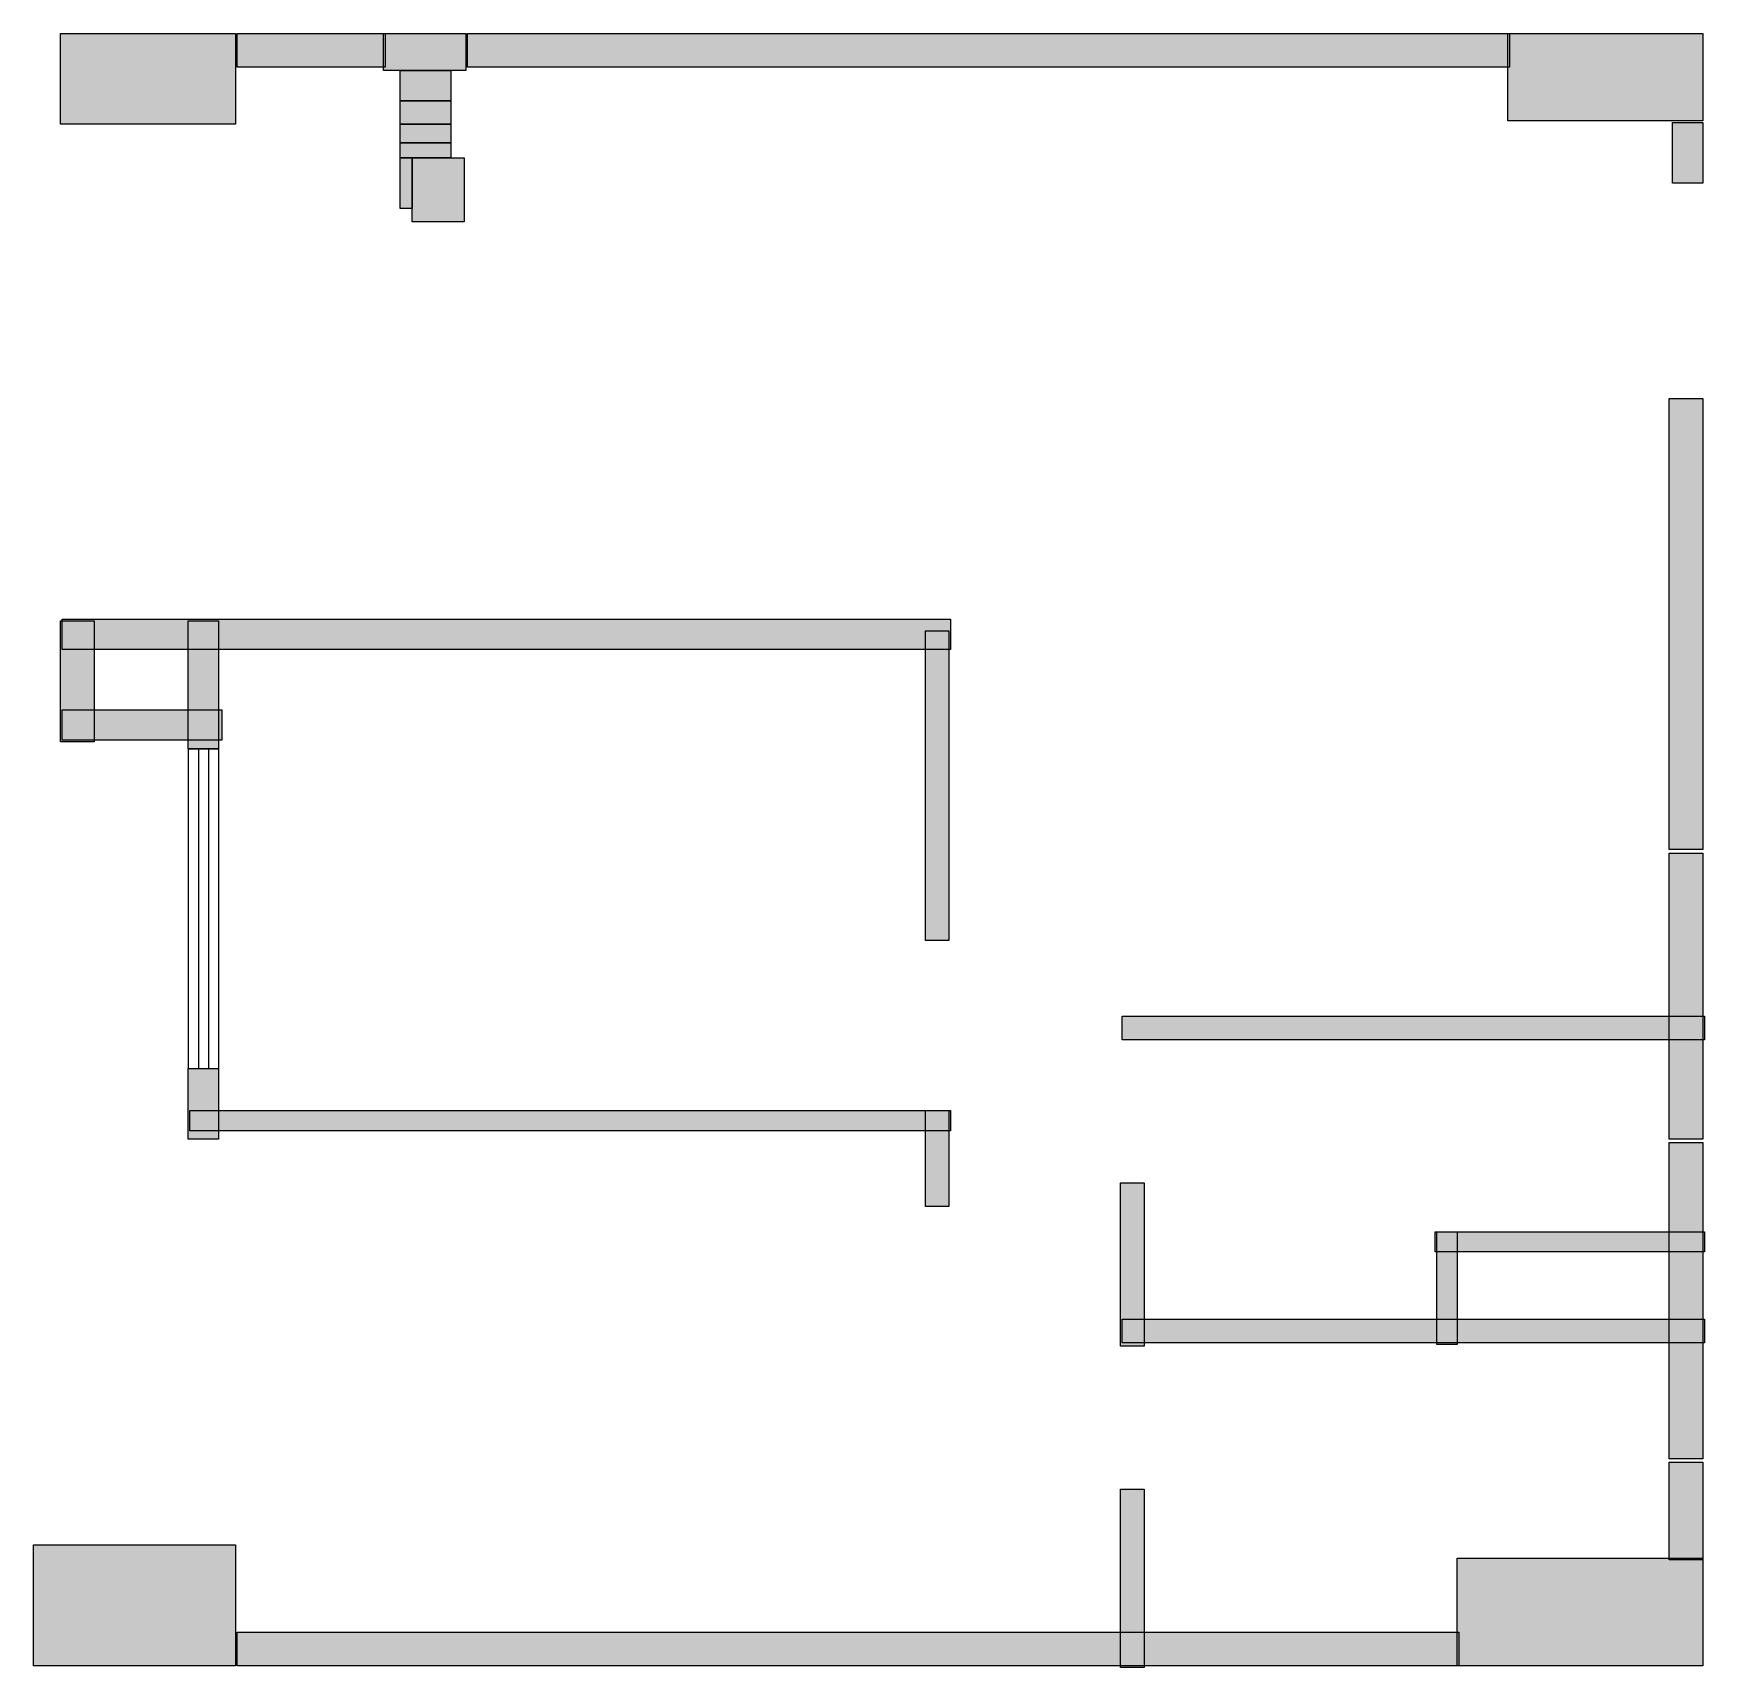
# Model space of a CAD drawing. Header units: centimetres. Extents: x 11 to 884, y 13 to 868.
import ezdxf

# ---------------------------------------------------------------- set-up
doc = ezdxf.new("R2010")
doc.units = ezdxf.units.CM
doc.layers.add('WALL', color=7, linetype='Continuous')
doc.layers.add('WINDOW', color=5, linetype='Continuous')

msp = doc.modelspace()

# ---------------------------------------------------------------- hatches: boundary and pattern name
at = {"layer": 'WALL'}
h = msp.add_hatch(color=256, dxfattribs=at)
h.dxf.hatch_style = 1
h.paths.add_polyline_path([(24.64, 867.68), (116.16, 867.68), (116.16, 820.16), (24.64, 820.16)])
h = msp.add_hatch(color=256, dxfattribs=at)
h.dxf.hatch_style = 1
h.paths.add_polyline_path([(117.04, 867.68), (194.48, 867.68), (194.48, 850.08), (117.04, 850.08)])
h = msp.add_hatch(color=256, dxfattribs=at)
h.dxf.hatch_style = 1
h.paths.add_polyline_path([(193.6, 867.68), (236.72, 867.68), (236.72, 848.32), (193.6, 848.32)])
h = msp.add_hatch(color=256, dxfattribs=at)
h.dxf.hatch_style = 1
h.paths.add_polyline_path([(237.6, 867.68), (782.32, 867.68), (782.32, 850.08), (237.6, 850.08)])
h = msp.add_hatch(color=256, dxfattribs=at)
h.dxf.hatch_style = 1
h.paths.add_polyline_path([(781.44, 867.68), (883.52, 867.68), (883.52, 821.92), (781.44, 821.92)])
h = msp.add_hatch(color=256, dxfattribs=at)
h.dxf.hatch_style = 1
h.paths.add_polyline_path([(202.4, 848.32), (228.8, 848.32), (228.8, 832.48), (202.4, 832.48)])
h = msp.add_hatch(color=256, dxfattribs=at)
h.dxf.hatch_style = 1
h.paths.add_polyline_path([(202.4, 832.48), (228.8, 832.48), (228.8, 820.16), (202.4, 820.16)])
h = msp.add_hatch(color=256, dxfattribs=at)
h.dxf.hatch_style = 1
h.paths.add_polyline_path([(202.4, 820.16), (228.8, 820.16), (228.8, 810.48), (202.4, 810.48)])
h = msp.add_hatch(color=256, dxfattribs=at)
h.dxf.hatch_style = 1
h.paths.add_polyline_path([(867.68, 821.04), (883.52, 821.04), (883.52, 789.36), (867.68, 789.36)])
h = msp.add_hatch(color=256, dxfattribs=at)
h.dxf.hatch_style = 1
h.paths.add_polyline_path([(202.4, 810.48), (228.8, 810.48), (228.8, 802.56), (202.4, 802.56)])
h = msp.add_hatch(color=256, dxfattribs=at)
h.dxf.hatch_style = 1
h.paths.add_polyline_path([(202.4, 802.56), (208.56, 802.56), (208.56, 776.16), (202.4, 776.16)])
h = msp.add_hatch(color=256, dxfattribs=at)
h.dxf.hatch_style = 1
h.paths.add_polyline_path([(208.56, 802.56), (235.84, 802.56), (235.84, 769.12), (208.56, 769.12)])
h = msp.add_hatch(color=256, dxfattribs=at)
h.dxf.hatch_style = 1
h.paths.add_polyline_path([(865.92, 676.72), (883.52, 676.72), (883.52, 440.88), (865.92, 440.88)])
h = msp.add_hatch(color=256, dxfattribs=at)
h.dxf.hatch_style = 1
h.paths.add_polyline_path([(24.64, 560.56), (42.24, 560.56), (42.24, 497.2), (24.64, 497.2)])
h = msp.add_hatch(color=256, dxfattribs=at)
h.dxf.hatch_style = 1
h.paths.add_polyline_path([(25.52, 561.44), (490.16, 561.44), (490.16, 545.6), (25.52, 545.6)])
h = msp.add_hatch(color=256, dxfattribs=at)
h.dxf.hatch_style = 1
h.paths.add_polyline_path([(91.52, 560.56), (107.36, 560.56), (107.36, 493.68), (91.52, 493.68)])
h = msp.add_hatch(color=256, dxfattribs=at)
h.dxf.hatch_style = 1
h.paths.add_polyline_path([(476.96, 555.28), (489.28, 555.28), (489.28, 393.36), (476.96, 393.36)])
h = msp.add_hatch(color=256, dxfattribs=at)
h.dxf.hatch_style = 1
h.paths.add_polyline_path([(25.52, 513.92), (109.12, 513.92), (109.12, 498.08), (25.52, 498.08)])
h = msp.add_hatch(color=256, dxfattribs=at)
h.dxf.hatch_style = 1
h.paths.add_polyline_path([(865.92, 439.12), (883.52, 439.12), (883.52, 289.52), (865.92, 289.52)])
h = msp.add_hatch(color=256, dxfattribs=at)
h.dxf.hatch_style = 1
h.paths.add_polyline_path([(579.92, 353.76), (884.4, 353.76), (884.4, 341.44), (579.92, 341.44)])
h = msp.add_hatch(color=256, dxfattribs=at)
h.dxf.hatch_style = 1
h.paths.add_polyline_path([(91.52, 326.48), (107.36, 326.48), (107.36, 289.52), (91.52, 289.52)])
h = msp.add_hatch(color=256, dxfattribs=at)
h.dxf.hatch_style = 1
h.paths.add_polyline_path([(92.4, 304.48), (490.16, 304.48), (490.16, 293.92), (92.4, 293.92)])
h = msp.add_hatch(color=256, dxfattribs=at)
h.dxf.hatch_style = 1
h.paths.add_polyline_path([(476.96, 304.48), (489.28, 304.48), (489.28, 254.32), (476.96, 254.32)])
h = msp.add_hatch(color=256, dxfattribs=at)
h.dxf.hatch_style = 1
h.paths.add_polyline_path([(865.92, 287.76), (883.52, 287.76), (883.52, 122.32), (865.92, 122.32)])
h = msp.add_hatch(color=256, dxfattribs=at)
h.dxf.hatch_style = 1
h.paths.add_polyline_path([(579.04, 266.64), (591.36, 266.64), (591.36, 181.28), (579.04, 181.28)])
h = msp.add_hatch(color=256, dxfattribs=at)
h.dxf.hatch_style = 1
h.paths.add_polyline_path([(743.6, 241.12), (884.4, 241.12), (884.4, 230.56), (743.6, 230.56)])
h = msp.add_hatch(color=256, dxfattribs=at)
h.dxf.hatch_style = 1
h.paths.add_polyline_path([(744.48, 241.12), (755.04, 241.12), (755.04, 182.16), (744.48, 182.16)])
h = msp.add_hatch(color=256, dxfattribs=at)
h.dxf.hatch_style = 1
h.paths.add_polyline_path([(579.92, 195.36), (884.4, 195.36), (884.4, 183.04), (579.92, 183.04)])
h = msp.add_hatch(color=256, dxfattribs=at)
h.dxf.hatch_style = 1
h.paths.add_polyline_path([(865.92, 120.56), (883.52, 120.56), (883.52, 69.52), (865.92, 69.52)])
h = msp.add_hatch(color=256, dxfattribs=at)
h.dxf.hatch_style = 1
h.paths.add_polyline_path([(579.04, 106.48), (591.36, 106.48), (591.36, 13.2), (579.04, 13.2)])
h = msp.add_hatch(color=256, dxfattribs=at)
h.dxf.hatch_style = 1
h.paths.add_polyline_path([(10.56, 77.44), (116.16, 77.44), (116.16, 14.08), (10.56, 14.08)])
h = msp.add_hatch(color=256, dxfattribs=at)
h.dxf.hatch_style = 1
h.paths.add_polyline_path([(755.04, 70.4), (883.52, 70.4), (883.52, 14.08), (755.04, 14.08)])
h = msp.add_hatch(color=256, dxfattribs=at)
h.dxf.hatch_style = 1
h.paths.add_polyline_path([(117.04, 31.68), (755.92, 31.68), (755.92, 14.08), (117.04, 14.08)])

# ---------------------------------------------------------------- linework, layer by layer
for points in [[(24.64, 867.68), (116.16, 867.68), (116.16, 820.16), (24.64, 820.16)], [(117.04, 867.68), (194.48, 867.68), (194.48, 850.08), (117.04, 850.08)], [(193.6, 867.68), (236.72, 867.68), (236.72, 848.32), (193.6, 848.32)], [(237.6, 867.68), (782.32, 867.68), (782.32, 850.08), (237.6, 850.08)], [(781.44, 867.68), (883.52, 867.68), (883.52, 821.92), (781.44, 821.92)], [(202.4, 848.32), (228.8, 848.32), (228.8, 832.48), (202.4, 832.48)], [(202.4, 832.48), (228.8, 832.48), (228.8, 820.16), (202.4, 820.16)], [(202.4, 820.16), (228.8, 820.16), (228.8, 810.48), (202.4, 810.48)], [(867.68, 821.04), (883.52, 821.04), (883.52, 789.36), (867.68, 789.36)], [(202.4, 810.48), (228.8, 810.48), (228.8, 802.56), (202.4, 802.56)], [(202.4, 802.56), (208.56, 802.56), (208.56, 776.16), (202.4, 776.16)], [(208.56, 802.56), (235.84, 802.56), (235.84, 769.12), (208.56, 769.12)], [(865.92, 676.72), (883.52, 676.72), (883.52, 440.88), (865.92, 440.88)], [(24.64, 560.56), (42.24, 560.56), (42.24, 497.2), (24.64, 497.2)], [(25.52, 561.44), (490.16, 561.44), (490.16, 545.6), (25.52, 545.6)], [(91.52, 560.56), (107.36, 560.56), (107.36, 493.68), (91.52, 493.68)], [(476.96, 555.28), (489.28, 555.28), (489.28, 393.36), (476.96, 393.36)], [(25.52, 513.92), (109.12, 513.92), (109.12, 498.08), (25.52, 498.08)], [(865.92, 439.12), (883.52, 439.12), (883.52, 289.52), (865.92, 289.52)], [(579.92, 353.76), (884.4, 353.76), (884.4, 341.44), (579.92, 341.44)], [(91.52, 326.48), (107.36, 326.48), (107.36, 289.52), (91.52, 289.52)], [(92.4, 304.48), (490.16, 304.48), (490.16, 293.92), (92.4, 293.92)], [(476.96, 304.48), (489.28, 304.48), (489.28, 254.32), (476.96, 254.32)], [(865.92, 287.76), (883.52, 287.76), (883.52, 122.32), (865.92, 122.32)], [(579.04, 266.64), (591.36, 266.64), (591.36, 181.28), (579.04, 181.28)], [(743.6, 241.12), (884.4, 241.12), (884.4, 230.56), (743.6, 230.56)], [(744.48, 241.12), (755.04, 241.12), (755.04, 182.16), (744.48, 182.16)], [(579.92, 195.36), (884.4, 195.36), (884.4, 183.04), (579.92, 183.04)], [(865.92, 120.56), (883.52, 120.56), (883.52, 69.52), (865.92, 69.52)], [(579.04, 106.48), (591.36, 106.48), (591.36, 13.2), (579.04, 13.2)], [(10.56, 77.44), (116.16, 77.44), (116.16, 14.08), (10.56, 14.08)], [(755.04, 70.4), (883.52, 70.4), (883.52, 14.08), (755.04, 14.08)], [(117.04, 31.68), (755.92, 31.68), (755.92, 14.08), (117.04, 14.08)]]:
    msp.add_lwpolyline(points, close=True, dxfattribs=at)
at = {"layer": 'WINDOW'}
for p, q in [((91.52, 493.68), (91.52, 326.48)), ((91.52, 493.68), (107.36, 493.68)), ((96.8, 493.68), (96.8, 326.48)), ((102.08, 493.68), (102.08, 326.48)), ((107.36, 493.68), (107.36, 326.48)), ((91.52, 326.48), (107.36, 326.48))]:
    msp.add_line(p, q, dxfattribs=at)

doc.saveas('drawing.dxf')
